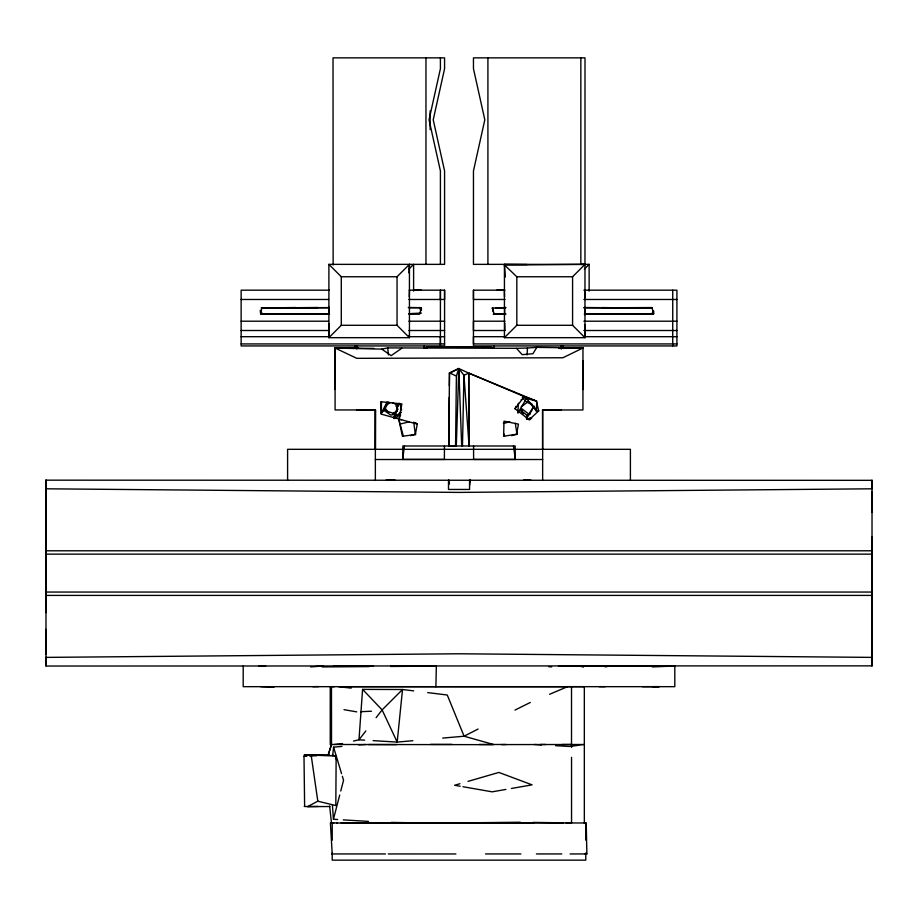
<?xml version="1.0" encoding="UTF-8"?>
<svg xmlns="http://www.w3.org/2000/svg" width="918" height="918" viewBox="0 0 918 918"><rect width="100%" height="100%" fill="white"/><g stroke="black" fill="none" stroke-linecap="round" stroke-linejoin="round"><path stroke-width="1.38" d="M45.98 665.86L45.98 657.391L459 653.777L872.02 657.391L872.02 665.86L45.98 666.032L45.98 480.171L45.98 550.789L872.02 550.789M328.896 264.361L328.896 337.675L409.439 337.675L409.439 264.361L397.046 276.754L341.289 276.754L328.896 264.361L444.576 264.361L444.576 170.92L433.227 119.81L444.576 68.689L444.576 57.857L333.027 57.857L333.142 265.004M335.093 361.141L335.104 389.312L335.127 348.002L357.515 347.715M375.359 480.171L375.359 409.956L335.093 409.956L335.081 348.037L357.768 348.025M440.411 343.929L440.411 336.699M440.411 299.475L440.411 290.18L440.411 345.937M409.095 290.18L444.576 290.18L444.576 299.475L408.877 299.475M448.5 480.171L448.5 489.455L469.568 489.455L469.568 480.171M468.708 445.987L468.742 373.11L458.793 368.531L449.476 372.926L448.833 445.987L449.258 397.276M504.992 290.18L473.459 290.18L473.459 299.475L504.992 299.475M584.961 324.743L584.973 337.675L504.43 337.675L504.43 264.361L527.093 264.533M561.265 348.679L561.265 345.937L561.219 348.679L561.265 345.937L563.434 345.937M872.02 657.391L872.02 595.403L45.98 595.403M45.98 536.823L45.969 565.557L45.992 533.587M45.98 639.88L46.015 654.167L45.98 633.764M375.416 449.613L375.473 410.013L358.009 409.944L373.305 409.99M872.02 505.095L872.02 491.922L872.043 495.353M45.98 509.203L45.98 493.941M444.438 445.987L444.381 459.413L402.83 459.413L402.83 445.987L515.17 445.987L515.17 459.413L473.619 459.413L473.562 445.987M328.931 323.79L328.896 337.675L341.289 325.282L397.046 325.282L409.439 337.675L408.82 335.552M329 314.082L329.046 307.151M582.941 383.517L582.941 361.141L582.941 388.773M381.463 402.118L381.314 414.144L417.254 424.116L415.338 434.581L402.428 436.257L398.837 419.434L401.889 403.92L380.649 401.717L381.314 414.144M449.361 385.824L449.476 372.926L456.395 376.013L455.558 445.976L448.833 445.987M872.02 629.358L872.008 653.65L872.02 633.764M872.02 650.001L871.985 654.167L872.02 641.097M45.992 564.077L45.98 609.368M872.008 582.115L872.02 609.368L872.02 536.823L872.1 573.176M45.98 480.171L872.02 480.332L872.02 488.801L459 492.415L45.98 488.801M435.901 686.698L436.337 666.112L390.632 666.055M462.477 445.987L463.946 375.29L458.793 368.531L449.395 373.305M409.279 296.755L409.451 291.121M456.395 376.013L458.793 368.531L456.315 445.987L455.558 445.976M582.884 364.457L582.93 389.565L582.85 368.921M46.049 580.865L45.992 612.604M517.97 411.62L518.337 403.197M653.742 311.099L653.616 313.853L651.929 314.082L586.212 314.094M527.07 354.991L527.483 348.002L536.812 347.36L582.964 348.048L582.941 409.956L542.538 409.99L542.584 449.613M408.935 272.875L409.439 264.361M413.708 690.887L402.52 689.51L362.587 689.384L358.984 739.793L353.499 741.055M332.672 755.698L333.578 747.172L341.955 746.403M469.591 485.209L470.291 479.529M402.623 459.516L404.448 445.987M516.536 434.581L518.441 424.116L503.993 421.167L503.626 436.257L516.983 434.145L515.285 423.232M335.506 758.716L336.149 756.053L332.213 755.124M337.629 819.522L333.429 819.258L339.706 795.045M340.762 791.018L343.55 780.254L342.357 776.284M651.929 314.082L653.1 310.628M400.948 412.148L393.822 417.679L398.951 403.323M403.335 436.188L398.837 419.434L400.627 414.821M531.568 418.401L529.17 419.744L515.021 408.739L515.996 406.353M563.159 348.381L582.941 348.002L562.929 357.756L356.781 358.33L335.081 348.037L373.787 348.381M531.063 412.067L533.955 405.917L526.324 418.275M387.155 401.843L381.372 413.111L384.034 410.392L388.727 401.946M536.812 347.36L532.91 353.728L522.17 354.669L516.478 348.312L387.694 347.899L381.762 349.115L335.081 348.037L358.02 348.243M393.822 417.679L395.371 415.303M395.853 412.228L397.391 410.162L393.088 413.926M515.021 408.739L524.235 396.576L536.387 401.063L538.728 410.885L529.17 419.744M365.834 730.946L358.984 739.793L364.641 740.137M376.116 717.658L382.118 709.901L402.52 689.51L397.184 742.088L373.133 740.642M394.132 418.597L396.473 417.747L401.051 412.423M438.838 347.027L427.249 346.97L490.832 347.004L479.414 347.004L483.82 347.452M528.034 416.164L520.644 410.162L517.901 413.031L526.473 398.446L536.743 401.12L536.468 411.161L538.728 410.885M408.843 269.123L413.605 264.361L413.605 291.155M504.43 337.675L516.823 325.282L572.58 325.282L584.973 337.675L585.007 57.857L473.459 57.857L473.459 68.689L484.819 119.81L473.459 170.92L473.459 264.361L585.007 264.361L572.58 276.754L516.823 276.754L504.51 265.027L584.973 264.361L583.733 264.981M584.376 269.135L589.138 264.361L589.138 291.155M415.338 434.581L413.743 422.165M527.839 415.074L530.007 413.375M521.275 406.731L528.642 401.35M401.728 348.266L391.171 355.633L381.762 349.115M386.249 405.056L389.852 402.807M393.627 413.398L397.219 411.23M329.516 754.825L304.225 754.825L336.149 756.053L335.816 805.568L317.812 801.185L307.645 806.601L304.225 806.452M478.094 729.03L464.095 736.213L442.74 738.083M514.998 710.084L530.306 702.454M526.576 415.716L530.26 413.869M587.853 264.992L589.138 264.361L580.669 264.43M505.634 314.002L494.274 313.99L492.255 308.138L492.817 307.886L493.081 311.661M549.584 694.283L567.588 686.664L584.33 686.675L584.341 822.976L422.98 822.976M490.751 346.993L427.191 346.993L436.188 346.993M459.964 783.72L454.605 785.269L460.17 786.244M468.019 781.379L498.864 772.428L532.096 784.856L511.429 788.47M410.438 435.648L415.797 434.145M511.624 435.648L516.983 434.145M503.374 423.485L509.754 421.832M521.137 399.743L526.473 398.446L536.468 411.161L534.46 406.972M399.64 424.139L409.359 421.821M342.529 743.557L334.324 744.498M571.512 744.498L571.512 686.664M394.097 418.287L396.473 417.747M304.627 806.119L303.996 756.157L309.871 754.825M526.691 419.067L531.545 418L526.668 418.975M494.274 313.99L493.253 314.163L505.852 314.117M605.1 666.893L609.15 666.158L558.5 666.055M505.921 789.434L492.151 791.832L462.947 786.726M526.301 396.955L522.331 397.517L524.235 396.576L468.742 373.11L463.946 375.29L469.087 445.987L468.742 373.11L536.387 401.063M318.133 754.825L311.213 755.514L317.812 801.185M358.697 744.877L365.685 744.521M412.848 740.711L397.184 742.088L382.118 709.901L362.587 689.384M310.732 666.916L323.515 665.963M408.831 313.658L421.454 313.084M360.728 711.691L371.503 711.22M652.239 666.927L674.81 666.032L674.81 686.675L243.201 686.675L243.201 666.02M492.255 308.138L505.967 307.645M303.996 756.157L306.819 756.076M309.653 755.984L316.733 755.766M317.984 307.496L261.355 308.012L329.149 307.599M329.528 314.002L260.643 313.876L260.219 310.364M516.478 348.312L527.483 348.002M479.116 347.256L483.843 347.13M258.784 666.181L265.692 666.009M456.131 822.964L520.334 822.23M583.871 307.909L651.975 307.553L653.616 313.853L584.261 314.082M558.569 348.392L582.941 348.002L560.485 347.888M312.797 686.675L318.821 686.584M261.332 308.012L295.929 307.53M505.416 307.725L495.617 307.851L505.508 307.794M318.133 806.452L307.645 806.601L329.837 806.532M560.106 348.266L582.907 348.002L560.278 348.025M481.95 347.015L488.009 346.958M359.615 409.967L363.413 409.933M567.29 686.698L341.381 686.687M332.947 822.976L330.4 822.998L332.213 853.958M322.149 666.927L369.254 666.594M390.666 666.445L436.337 666.112M493.15 744.659L331.478 744.498L328.059 755.411L331.513 744.498L331.478 686.675L334.301 686.675M501.503 744.59L584.341 744.498L569.699 746.472L555.574 745.68M585.064 853.958L586.877 853.947L586.223 822.987L584.181 822.976M421.351 290.18L414.156 290.18M408.992 307.748L421.396 307.679L421.419 310.387M328.495 314.048L260.643 313.876L261.871 307.771L328.552 307.748M396.576 744.59L368.485 744.532M430.645 744.383L452.035 744.383M336.94 823.01L398.504 822.976M408.281 307.496L421.396 307.679L419.595 314.254L408.912 314.071M544.443 409.979L561.047 409.956L557.823 409.956M354.6 345.937L356.723 345.937L356.781 348.679M542.538 409.99L561.219 409.956M652.698 686.675L659.239 686.664L642.37 686.675M428.167 823.056L391.24 822.413M468.146 822.998L381.016 822.976M486.402 822.976L534.379 822.976M329.39 290.18L241.136 290.18L241.136 345.937L444.576 345.937L444.576 290.18M583.848 290.18L676.91 290.18L676.91 345.937L473.459 345.937L473.459 290.18M503.89 290.18L496.684 290.18M241.136 299.475L328.587 299.475M583.848 299.475L676.91 299.475M241.136 321.208L328.587 321.208M408.877 321.208L444.576 321.208M504.992 321.208L473.459 321.208L473.459 330.503L504.992 330.503M583.848 321.208L676.91 321.208M241.136 330.503L328.587 330.503M408.877 330.503L444.576 330.503M583.848 330.503L676.91 330.503M241.136 336.699L328.587 336.699M408.877 336.699L444.576 336.699M504.992 336.699L473.459 336.699L473.459 343.929L676.91 343.929M583.848 336.699L676.91 336.699M241.136 343.929L444.576 343.929M375.359 459.516L542.641 459.516M45.98 554.139L872.02 554.139M45.98 592.053L872.02 592.053M576.045 666.009L674.81 666.032M332.224 744.498L330.239 744.498L330.239 686.675M479.196 744.464L506.185 744.498M337.067 822.976L330.905 822.976L333.739 822.976M341.186 822.976L404.987 822.976M331.777 853.947L385.445 853.947M388.268 853.947L455.902 853.958M485.53 853.947L520.85 853.947M536.41 853.947L561.77 853.947M570.147 853.947L586.877 853.947M386.088 480.148L395.165 480.16M333.509 665.986L373.5 666.032M540.22 744.475L545.728 744.475M562.264 744.498L571.914 744.498M584.123 307.496L652.468 308.299L601.967 307.564M426.996 348.06L424.15 348.06L426.927 348.094M491.073 348.209L493.918 348.22M490.901 348.312L493.735 348.324L493.735 345.937M356.815 409.956L375.473 410.013M599.156 686.653L605.203 686.675M523.558 480.114L530.983 480.171M423.841 347.842L426.698 347.876M563.388 822.849L532.979 822.402M566.108 822.895L571.547 822.976L571.547 757.339M335.093 348.002L353.591 348.37M490.832 347.004L427.295 347.004L439.263 347.004L432.126 347.027M260.655 686.675L273.966 687.215M368.508 821.403L343.24 819.877M534.379 744.498L541.436 744.9M548.803 666.709L551.661 666.881M398.837 419.434L401.51 419.687M338.409 686.675L351.204 688.11M427.685 692.608L447.261 695.006L464.095 736.213L493.494 744.498M344.009 709.671L356.689 711.863M579.465 665.963L583.504 667.088M392.445 402.681L398.492 405.699M529.147 402.589L531.671 403.886M524.568 400.707L531.614 404.62M521.263 408.303L529.64 414.718M415.384 422.475L417.254 424.116M384.642 407.592L388.566 412.721M520.644 410.162L522.181 412.228M395.865 405.745L397.999 409.394M531.533 403.736L533.22 407.489M520.77 408.762L522.411 412.561M521.149 408.728L523.122 413.8M260.804 310.41L262.089 313.979M419.687 307.461L420.742 310.835M503.695 433.514L504.521 436.188M333.578 747.172L341.553 773.633M399.778 403.358L401.602 410.025M448.787 479.965L449.441 484.027M513.483 446.01L515.377 459.516M329.642 805.947L331.478 822.976M387.694 347.899L388.429 354.91M504.43 264.361L505.325 277.029M332.431 805.189L333.429 819.258M458.793 368.531L461.685 445.987M871.997 504.957L872.02 506.323M872.02 480.171L872.02 666.032M504.418 291.132L504.498 296.721M504.613 306.509L504.728 314.885M504.831 323.274L504.923 330.262M45.9 573.016L45.992 582.115M45.98 512.428L46.015 492.025L45.98 506.323L45.98 495.743M584.743 291.832L584.789 297.558M584.846 307.576L584.904 314.725M45.98 629.358L45.923 654.109L45.98 641.051M672.733 290.18L672.733 345.937M630.402 480.171L630.402 449.315L287.598 449.315L287.598 480.171M585.799 822.976L585.799 840.131M585.776 852.994L585.799 860.143L332.213 860.143L332.213 852.994M580.842 57.857L580.842 264.361M572.58 276.754L572.58 325.282M571.535 744.498L571.547 747.355M542.676 409.956L542.641 480.171M516.823 276.754L516.823 325.282M487.917 57.857L487.917 264.361M440.411 57.857L440.411 68.689L429.05 119.81L440.411 170.92L440.411 264.361M430.129 110.917L430.129 129.553M425.963 57.857L425.963 264.361M397.046 276.754L397.046 325.282M375.405 409.956L375.359 449.602M356.815 345.937L356.815 348.679M341.289 276.754L341.289 325.282M332.224 822.976L332.224 840.131M872.02 496.19L872.02 512.428L872.02 491.922L872.02 496.19M396.151 414.121L390.724 415.085L384.034 410.392L396.151 414.121M436.658 346.97L434.191 347.176L437.817 346.97L436.658 346.97M424.346 348.209L424.346 345.937L424.311 348.209"/></g></svg>
